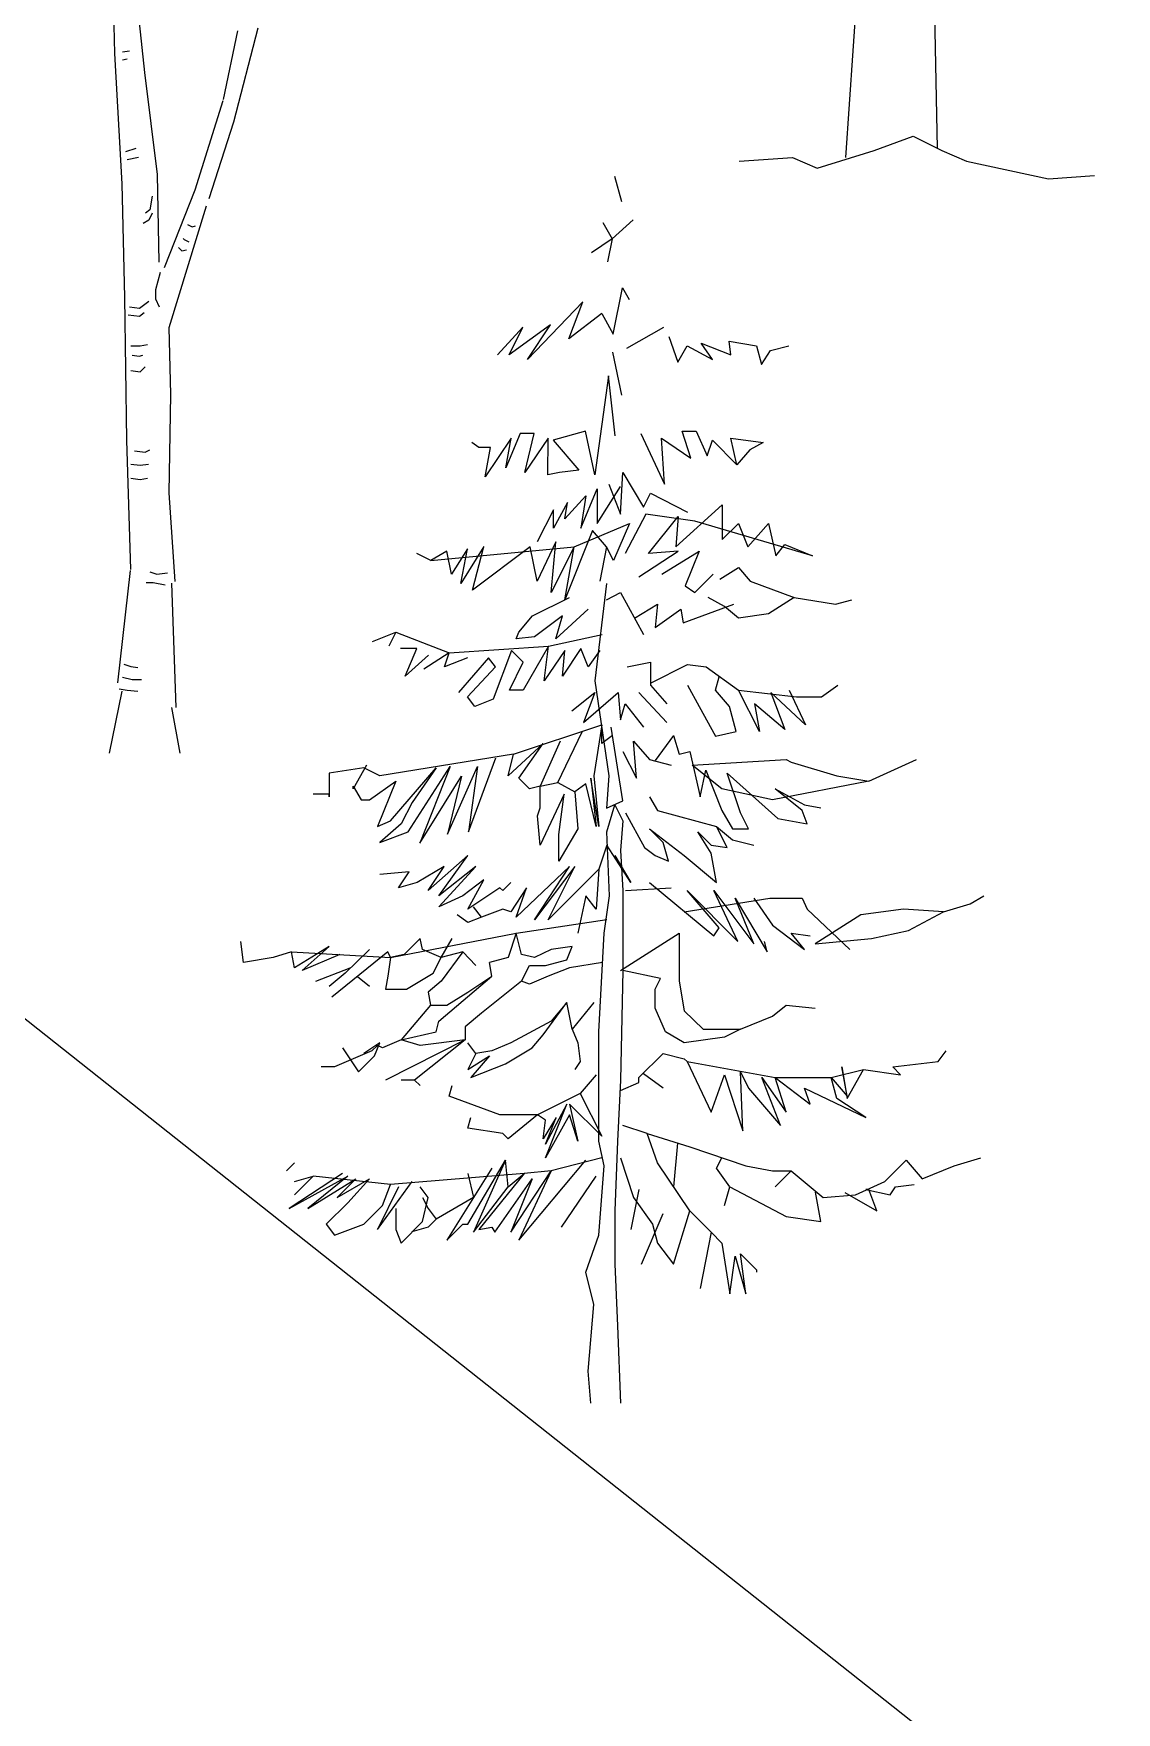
# Model space of a CAD drawing. Header units: metres. Extents: x 368 to 3789, y -155 to 1148.
# Drawn here: x 864.89 to 882.22, y 519.65 to 546.52 of the extents above; entities that cross this region are included whole.
import ezdxf

# ---------------------------------------------------------------- set-up
doc = ezdxf.new("R2010")
doc.units = ezdxf.units.M

# ---------------------------------------------------------------- blocks, each defined once
blk = doc.blocks.new('A$C63686344')
at = {"color": 37}
for p, q in [((1995.4, 3023.2), (1984.5, 3416.5)), ((2124.2, 2940.2), (2072.8, 3423.4)), ((2464.1, 2824.6), (2526, 3120.7)), ((2508.3, 2727.4), (2614.3, 3133.9)), ((2025.9, 2459.7), (1995.4, 3023.2)), ((2028, 3029.4), (2057.6, 3034.4)), ((2028, 2994.8), (2047.8, 2999.8)), ((2179.8, 2499.9), (2124.2, 2940.2)), ((2341.5, 2433.6), (2462.1, 2820.5)), ((2402.3, 2396), (2508.3, 2727.4)), ((2042.8, 2599.8), (2087.2, 2614.6)), ((2047.8, 2565.2), (2097.1, 2575.1)), ((2187, 2121.6), (2179.8, 2499.9)), ((2037.9, 1968.6), (2025.9, 2459.7)), ((2156.3, 2407.2), (2146.5, 2347.9)), ((2209.4, 2098.2), (2341.5, 2433.6)), ((2146.5, 2347.9), (2126.7, 2333.1)), ((2156.3, 2333.1), (2141.5, 2303.4)), ((2229.8, 1839.5), (2390.2, 2365.5)), ((2141.5, 2303.4), (2116.9, 2288.6)), ((2309.3, 2283.7), (2329.1, 2273.8)), ((2329.1, 2273.8), (2343.9, 2278.8)), ((2269.8, 2184.9), (2284.7, 2170.1)), ((2289.6, 2224.4), (2294.5, 2219.5)), ((2294.5, 2219.5), (2314.3, 2209.6)), ((2284.7, 2170.1), (2304.4, 2175)), ((2190.9, 2076.3), (2171.1, 2002.2)), ((2046.3, 1352.3), (2037.9, 1968.6)), ((2171.1, 2002.2), (2171.1, 1962.7)), ((2171.1, 1962.7), (2185.9, 1928.1)), ((2052.7, 1893.5), (2102, 1888.6)), ((2057.6, 1928.1), (2102, 1923.2)), ((2102, 1923.2), (2141.5, 1952.8)), ((2102, 1888.6), (2121.8, 1903.4)), ((2236.2, 1549.8), (2229.8, 1839.5)), ((2064, 1760.8), (2104.9, 1760.8)), ((2104.9, 1760.8), (2135.6, 1765.9)), ((2069.1, 1719.9), (2099.8, 1714.8)), ((2099.8, 1714.8), (2115.1, 1719.9)), ((2104.9, 1648.4), (2125.3, 1668.8)), ((2064, 1653.5), (2104.9, 1648.4)), ((2230.1, 1125.1), (2236.2, 1549.8)), ((2064.3, 794.3), (2046.3, 1352.3)), ((2079.4, 1305.9), (2125.3, 1300.7)), ((2125.3, 1300.7), (2145.8, 1311)), ((2064, 1249.6), (2104.9, 1244.5)), ((2104.9, 1244.5), (2140.7, 1249.6)), ((2064, 1188.3), (2104.9, 1183.2)), ((2104.9, 1183.2), (2135.6, 1188.3)), ((2255.8, 741.5), (2230.1, 1125.1)), ((2060.5, 789.1), (2006.7, 304.9)), ((2130.4, 738.4), (2161.1, 738.4)), ((2145.8, 784.5), (2176.4, 774.2)), ((2161.1, 738.4), (2212.2, 728.2)), ((2176.4, 774.2), (2222.4, 779.3)), ((2239.7, 735.3), (2257.6, 197.3)), ((2033.4, 385.7), (2064, 375.5)), ((2064, 375.5), (2094.7, 370.4)), ((2028.3, 329.5), (2069.1, 319.3)), ((2069.1, 319.3), (2110, 319.3)), ((2024.6, 269), (1970.9, 0)), ((2013, 278.4), (2048.7, 273.3)), ((2048.7, 273.3), (2094.7, 268.2)), ((2239.7, 197.3), (2275.6, 0))]:
    blk.add_line(p, q, dxfattribs=at)
blk = doc.blocks.new('A$C2AD949A6')
at = {"color": 42}
for p, q in [((1939.3, 92), (2023.7, 1319.4)), ((2336.2, 131.5), (2315.4, 1104.6)), ((2062.1, 122.7), (2231, 184.1)), ((2231, 184.1), (2353.8, 122.7)), ((1478.7, 76.7), (1709, 92)), ((1709, 92), (1816.5, 46)), ((1816.5, 46), (2062.1, 122.7)), ((2353.8, 122.7), (2461.2, 76.7)), ((2461.2, 76.7), (2814.3, 0)), ((2814.3, 0), (3013.9, 15.3))]:
    blk.add_line(p, q, dxfattribs=at)
blk = doc.blocks.new('A$C71F4654B')
at = {"color": 3}
for p, q in [((1857.2, 6102), (1892.9, 5975)), ((1799.8, 5871.8), (1845.3, 5790.4)), ((1845.3, 5790.4), (1950.4, 5883.7)), ((1845.3, 5790.4), (1742.3, 5721)), ((1845.3, 5790.4), (1823.4, 5675.3)), ((1851.2, 5316.1), (1896.9, 5546.3)), ((1896.9, 5546.3), (1930.6, 5488.8)), ((1700.6, 5476.9), (1424.8, 5189.1)), ((1631.2, 5292.3), (1700.6, 5476.9)), ((1401, 5349.9), (1276, 5213)), ((1539.9, 5361.8), (1333.5, 5213)), ((1333.5, 5213), (1401, 5349.9)), ((1424.8, 5189.1), (1539.9, 5361.8)), ((1793.9, 5419.3), (1631.2, 5292.3)), ((1793.9, 5419.3), (1851.2, 5316.1)), ((1918.7, 5246.7), (2103.2, 5349.9)), ((2127.1, 5304.2), (2172.7, 5177.2)), ((2345.3, 5189.1), (2287.8, 5270.5)), ((2287.8, 5270.5), (2436.6, 5213)), ((2436.6, 5213), (2426.7, 5280.4)), ((2426.7, 5280.4), (2563.6, 5258.6)), ((1847.3, 5226.8), (1892.9, 5012.5)), ((2172.7, 5177.2), (2218.3, 5258.6)), ((2218.3, 5258.6), (2345.3, 5189.1)), ((2563.6, 5258.6), (2587.4, 5165.3)), ((2587.4, 5165.3), (2633.1, 5234.8)), ((2633.1, 5234.8), (2724.3, 5258.6)), ((1861.1, 4810.1), (1827.4, 5107.8)), ((1182.7, 4752.6), (1149, 4776.4)), ((1343.4, 4798.2), (1214.4, 4605.7)), ((1389.1, 4822), (1317.6, 4651.4)), ((1317.6, 4651.4), (1343.4, 4798.2)), ((1458.5, 4822), (1389.1, 4822)), ((1410.9, 4627.6), (1458.5, 4822)), ((1528, 4798.2), (1410.9, 4627.6)), ((1526, 4615.7), (1528, 4798.2)), ((1712.5, 4833.9), (1551.8, 4788.3)), ((1551.8, 4788.3), (1680.8, 4639.5)), ((1760.1, 4615.7), (1712.5, 4833.9)), ((1988.1, 4822), (2105.2, 4570)), ((2105.2, 4570), (2091.3, 4798.2)), ((2091.3, 4798.2), (2236.2, 4699)), ((2236.2, 4699), (2194.5, 4833.9)), ((2194.5, 4833.9), (2264, 4833.9)), ((2264, 4833.9), (2317.6, 4710.9)), ((2317.6, 4710.9), (2345.3, 4788.3)), ((2345.3, 4788.3), (2466.4, 4665.3)), ((2466.4, 4665.3), (2436.6, 4798.2)), ((2436.6, 4798.2), (2597.3, 4776.4)), ((2597.3, 4776.4), (2529.9, 4740.7)), ((1240.2, 4752.6), (1182.7, 4752.6)), ((1214.4, 4605.7), (1240.2, 4752.6)), ((2529.9, 4740.7), (2466.4, 4665.3)), ((1583.5, 4627.6), (1526, 4615.7)), ((1680.8, 4639.5), (1583.5, 4627.6)), ((1886.9, 4421.2), (1898.8, 4627.6)), ((1898.8, 4627.6), (2002, 4454.9)), ((1714.5, 4512.5), (1611.3, 4397.4)), ((1690.7, 4351.7), (1772, 4546.2)), ((1714.5, 4512.5), (1690.7, 4351.7)), ((1772, 4373.6), (1886.9, 4558.1)), ((1772, 4546.2), (1772, 4373.6)), ((1829.4, 4570), (1886.9, 4421.2)), ((2002, 4454.9), (2035.8, 4524.4)), ((2035.8, 4524.4), (2220.3, 4431.1)), ((1553.8, 4443), (1472.4, 4282.3)), ((1623.2, 4478.7), (1553.8, 4351.7)), ((1553.8, 4351.7), (1553.8, 4443)), ((1611.3, 4397.4), (1623.2, 4478.7)), ((2162.8, 4258.5), (2393, 4466.8)), ((2393, 4466.8), (2393, 4294.2)), ((1657, 4258.5), (1932.6, 4373.6)), ((1932.6, 4373.6), (1853.2, 4191)), ((2013.9, 4421.2), (1910.8, 4224.7)), ((2256, 4385.5), (2013.9, 4421.2)), ((2025.8, 4224.7), (2174.7, 4409.3)), ((2174.7, 4409.3), (2162.8, 4258.5)), ((2841.4, 4212.8), (2256, 4385.5)), ((2393, 4294.2), (2474.3, 4373.6)), ((2474.3, 4373.6), (2520, 4258.5)), ((2520, 4258.5), (2623.1, 4373.6)), ((2623.1, 4373.6), (2658.9, 4212.8)), ((944.6, 4191), (1657, 4258.5)), ((1208.5, 4260.5), (1093.4, 4075.9)), ((1150.9, 4042.2), (1208.5, 4260.5)), ((1438.7, 4258.5), (1150.9, 4042.2)), ((1472.4, 4087.8), (1438.7, 4258.5)), ((1565.7, 4282.3), (1472.4, 4087.8)), ((1541.9, 4030.3), (1565.7, 4282.3)), ((1657, 4258.5), (1541.9, 4030.3)), ((1748.2, 4339.8), (1611.3, 3994.5)), ((1611.3, 3994.5), (1657, 4258.5)), ((1817.5, 4258.5), (1748.2, 4339.8)), ((1853.2, 4191), (1817.5, 4258.5)), ((2658.9, 4212.8), (2704.5, 4270.4)), ((2704.5, 4270.4), (2841.4, 4212.8)), ((944.6, 4191), (875.1, 4224.7)), ((1023.9, 4236.6), (944.6, 4191)), ((1047.8, 4121.5), (1023.9, 4236.6)), ((1127.1, 4248.5), (1047.8, 4121.5)), ((1093.4, 4075.9), (1127.1, 4248.5)), ((1978.2, 4109.6), (2174.7, 4236.6)), ((2174.7, 4236.6), (2025.8, 4224.7)), ((2093.3, 4121.5), (2277.9, 4236.6)), ((2277.9, 4236.6), (2208.4, 4064)), ((2256, 4030.3), (2347.3, 4121.5)), ((2381.1, 4097.7), (2474.3, 4155.3)), ((2474.3, 4155.3), (2531.9, 4087.8)), ((1817.5, 3994.5), (1886.9, 4030.3)), ((1886.9, 4030.3), (2002, 3821.9)), ((2208.4, 4064), (2256, 4030.3)), ((2531.9, 4087.8), (2750.1, 4006.5)), ((1450.6, 3915.2), (1633.1, 4006.5)), ((1726.4, 3948.9), (1565.7, 3800.1)), ((1956.4, 3903.3), (2071.5, 3972.7)), ((2071.5, 3972.7), (2059.6, 3857.6)), ((2059.6, 3857.6), (2186.6, 3948.9)), ((2186.6, 3948.9), (2198.5, 3879.5)), ((2198.5, 3879.5), (2450.5, 3972.7)), ((2404.9, 3960.8), (2323.5, 4006.5)), ((2474.3, 3903.3), (2404.9, 3960.8)), ((2623.1, 3925.1), (2474.3, 3903.3)), ((2750.1, 4006.5), (2623.1, 3925.1)), ((2750.1, 4006.5), (2956.5, 3972.7)), ((2956.5, 3972.7), (3037.9, 3994.5)), ((1381.1, 3833.8), (1450.6, 3915.2)), ((1599.4, 3915.2), (1460.5, 3810)), ((1565.7, 3800.1), (1599.4, 3915.2)), ((654.8, 3788.2), (769.9, 3833.8)), ((769.9, 3833.8), (736.2, 3764.4)), ((769.9, 3833.8), (1035.8, 3730.6)), ((1035.8, 3730.6), (1530, 3764.4)), ((1369.2, 3800.1), (1381.1, 3833.8)), ((1460.5, 3810), (1369.2, 3800.1)), ((1530, 3764.4), (1403, 3546.1)), ((1508.1, 3591.7), (1530, 3764.4)), ((1530, 3764.4), (1795.9, 3821.9)), ((875.1, 3752.5), (793.8, 3752.5)), ((817.6, 3615.5), (875.1, 3752.5)), ((932.7, 3718.7), (817.6, 3615.5)), ((1035.8, 3730.6), (908.8, 3649.3)), ((1012, 3661.2), (1035.8, 3730.6)), ((1127.1, 3706.8), (1012, 3661.2)), ((1230.3, 3706.8), (1081.5, 3534.2)), ((1266, 3661.2), (1230.3, 3706.8)), ((1345.4, 3742.5), (1254.1, 3500.4)), ((1335.5, 3546.1), (1403, 3685)), ((1403, 3685), (1345.4, 3742.5)), ((1611.3, 3742.5), (1508.1, 3591.7)), ((1690.7, 3752.5), (1599.4, 3615.5)), ((1599.4, 3615.5), (1611.3, 3742.5)), ((1726.4, 3661.2), (1690.7, 3752.5)), ((1784, 3742.5), (1726.4, 3661.2)), ((1920.7, 3661.2), (2035.8, 3685)), ((2035.8, 3685), (2035.8, 3569.9)), ((1127.1, 3512.3), (1266, 3661.2)), ((2035.8, 3579.8), (2220.3, 3673.1)), ((2220.3, 3673.1), (2313.6, 3661.2)), ((2313.6, 3661.2), (2474.3, 3546.1)), ((2359.2, 3546.1), (2377.1, 3611.6)), ((1162.8, 3464.7), (1127.1, 3512.3)), ((1403, 3546.1), (1335.5, 3546.1)), ((1645, 3442.9), (1760.1, 3534.2)), ((1760.1, 3534.2), (1702.6, 3385.3)), ((1702.6, 3385.3), (1875, 3534.2)), ((1875, 3534.2), (1886.9, 3397.3)), ((1978.2, 3534.2), (2117.1, 3385.3)), ((2035.8, 3569.9), (2117.1, 3476.6)), ((2220.3, 3569.9), (2277.9, 3464.7)), ((2428.7, 3464.7), (2359.2, 3546.1)), ((2474.3, 3546.1), (2762.1, 3512.3)), ((2577.5, 3339.7), (2474.3, 3546.1)), ((2807.7, 3373.4), (2635.1, 3534.2)), ((2635.1, 3534.2), (2704.5, 3349.6)), ((2726.3, 3546.1), (2807.7, 3373.4)), ((2762.1, 3512.3), (2887.1, 3512.3)), ((2887.1, 3512.3), (2968.4, 3569.9)), ((1254.1, 3500.4), (1162.8, 3464.7)), ((1886.9, 3397.3), (1910.8, 3476.6)), ((1910.8, 3476.6), (2002, 3361.5)), ((2277.9, 3464.7), (2359.2, 3315.9)), ((2462.4, 3339.7), (2428.7, 3464.7)), ((2704.5, 3349.6), (2553.7, 3476.6)), ((2553.7, 3476.6), (2577.5, 3339.7)), ((1355.3, 3226.6), (1793.9, 3373.4)), ((1793.9, 3373.4), (1754.2, 3119.4)), ((2359.2, 3315.9), (2462.4, 3339.7)), ((1502.2, 3280.2), (1329.5, 3119.4)), ((1381.1, 3107.5), (1502.2, 3280.2)), ((1587.5, 3292.1), (1488.3, 3067.8)), ((1575.6, 3085.7), (1696.6, 3337.7)), ((1847.3, 3319.9), (1793.9, 3280.2)), ((1966.3, 3107.5), (1952.4, 3292.1)), ((1952.4, 3292.1), (2031.8, 3200.8)), ((2150.9, 3319.9), (2059.6, 3194.8)), ((2150.9, 3319.9), (2178.6, 3226.6)), ((625.1, 3173), (557.6, 3054)), ((1355.3, 3226.6), (690.6, 3119.4)), ((1131.1, 2841.6), (1268, 3208.7)), ((1329.5, 3119.4), (1355.3, 3226.6)), ((1898.8, 3240.5), (1966.3, 3107.5)), ((2031.8, 3200.8), (2139, 3173)), ((2178.6, 3226.6), (2232.2, 3240.5)), ((2232.2, 3240.5), (2283.8, 3014.3)), ((2244.1, 3173), (2710.5, 3200.8)), ((2391, 3054), (2244.1, 3173)), ((2710.5, 3200.8), (2736.3, 3186.9)), ((2736.3, 3186.9), (2962.5, 3119.4)), ((3121.2, 3093.6), (3359.3, 3200.8)), ((611.2, 3159.1), (438.5, 3133.3)), ((438.5, 3133.3), (438.5, 3014.3)), ((690.6, 3119.4), (611.2, 3159.1)), ((639, 3000.4), (769.9, 3093.6)), ((769.9, 3093.6), (678.7, 2867.4)), ((744.1, 2895.2), (970.4, 3159.1)), ((831.5, 2841.6), (1039.8, 3165.1)), ((970.4, 3159.1), (851.3, 2986.5)), ((1039.8, 3165.1), (889, 2784.1)), ((889, 2784.1), (1097.4, 3117.5)), ((1027.9, 2829.7), (1176.7, 3165.1)), ((1097.4, 3117.5), (1027.9, 2829.7)), ((1176.7, 3165.1), (1131.1, 2841.6)), ((1434.7, 3054), (1381.1, 3107.5)), ((1740.3, 3107.5), (1766.1, 2867.4)), ((1754.2, 3119.4), (1780, 2867.4)), ((2283.8, 3014.3), (2311.6, 3147.2)), ((2311.6, 3147.2), (2391, 2946.8)), ((2484.2, 2934.9), (2416.8, 3133.3)), ((2416.8, 3133.3), (2668.8, 2907.1)), ((3121.2, 3093.6), (2643, 3000.4)), ((2962.5, 3119.4), (3121.2, 3093.6)), ((438.5, 3028.2), (359.2, 3028.2)), ((438.5, 3014.3), (438.5, 3028.2)), ((557.6, 3067.8), (597.3, 3000.4)), ((557.6, 3054), (557.6, 3067.8)), ((1488.3, 3067.8), (1434.7, 3054)), ((1488.3, 3067.8), (1575.6, 3085.7)), ((1488.3, 2960.7), (1488.3, 3067.8)), ((1607.3, 3028.2), (1488.3, 2774.2)), ((1575.6, 3085.7), (1660.9, 3040.1)), ((1581.5, 2827.7), (1607.3, 3028.2)), ((1714.5, 3079.8), (1660.9, 3040.1)), ((1660.9, 3040.1), (1674.8, 2855.5)), ((1766.1, 2867.4), (1714.5, 3079.8)), ((2031.8, 3014.3), (2071.5, 2946.8)), ((2643, 3000.4), (2391, 3054)), ((2789.8, 2946.8), (2656.9, 3054)), ((2656.9, 3054), (2801.7, 2974.6)), ((597.3, 3000.4), (639, 3000.4)), ((851.3, 2986.5), (797.7, 2881.3)), ((1474.4, 2921), (1488.3, 2960.7)), ((1817.5, 2958.7), (1898.8, 2994.4)), ((1859.2, 2974.6), (1898.8, 2895.2)), ((1912.7, 2934.9), (2006, 2762.3)), ((2071.5, 2946.8), (2365.2, 2867.4)), ((2391, 2946.8), (2444.6, 2855.5)), ((2523.9, 2855.5), (2484.2, 2934.9)), ((2815.6, 2881.3), (2789.8, 2946.8)), ((2801.7, 2974.6), (2883.1, 2960.7)), ((678.7, 2867.4), (744.1, 2895.2)), ((797.7, 2881.3), (690.6, 2788)), ((690.6, 2788), (831.5, 2841.6)), ((1488.3, 2774.2), (1474.4, 2921)), ((1674.8, 2855.5), (1581.5, 2694.8)), ((2031.8, 2855.5), (2204.4, 2722.6)), ((2099.3, 2788), (2031.8, 2855.5)), ((2337.4, 2734.5), (2271.9, 2841.6)), ((2271.9, 2841.6), (2337.4, 2774.2)), ((2416.8, 2762.3), (2365.2, 2867.4)), ((2365.2, 2867.4), (2444.6, 2801.9)), ((2444.6, 2855.5), (2523.9, 2855.5)), ((2668.8, 2907.1), (2815.6, 2881.3)), ((1581.5, 2694.8), (1581.5, 2827.7)), ((1819.5, 2774.2), (1780, 2655.1)), ((1938.5, 2589.6), (1819.5, 2774.2)), ((2006, 2762.3), (2059.6, 2722.6)), ((2125.1, 2694.8), (2099.3, 2788)), ((2337.4, 2774.2), (2416.8, 2762.3)), ((2444.6, 2801.9), (2549.7, 2774.2)), ((1129.1, 2722.6), (930.7, 2549.9)), ((984.3, 2522.1), (1129.1, 2722.6)), ((1859.2, 2722.6), (1938.5, 2589.6)), ((1886.9, 2748.4), (1898.8, 2549.9)), ((2059.6, 2722.6), (2125.1, 2694.8)), ((2204.4, 2722.6), (2365.2, 2589.6)), ((2365.2, 2589.6), (2337.4, 2734.5)), ((837.4, 2641.2), (690.6, 2629.3)), ((783.8, 2561.8), (837.4, 2641.2)), ((877.1, 2589.6), (783.8, 2561.8)), ((1010, 2669), (877.1, 2589.6)), ((930.7, 2549.9), (1010, 2669)), ((984.3, 2468.6), (1168.8, 2669)), ((1168.8, 2669), (984.3, 2522.1)), ((1208.5, 2601.5), (1103.3, 2522.1)), ((1129.1, 2456.7), (1208.5, 2601.5)), ((1341.4, 2589.6), (1301.8, 2549.9)), ((1633.1, 2669), (1369.2, 2417)), ((1660.9, 2669), (1460.5, 2403.1)), ((1460.5, 2403.1), (1633.1, 2669)), ((1528, 2403.1), (1660.9, 2669)), ((1780, 2655.1), (1528, 2403.1)), ((1780, 2655.1), (1766.1, 2456.7)), ((2031.8, 2589.6), (2351.3, 2323.7)), ((1103.3, 2522.1), (984.3, 2468.6)), ((1287.9, 2561.8), (1129.1, 2456.7)), ((1301.8, 2549.9), (1287.9, 2561.8)), ((1420.8, 2561.8), (1341.4, 2442.8)), ((1369.2, 2417), (1420.8, 2561.8)), ((1714.5, 2522.1), (1674.8, 2337.6)), ((1766.1, 2456.7), (1714.5, 2522.1)), ((1912.7, 2549.9), (2139, 2561.8)), ((2204.4, 2442.8), (2629.1, 2510.2)), ((2377.1, 2363.4), (2218.3, 2549.9)), ((2218.3, 2549.9), (2470.3, 2295.9)), ((2470.3, 2295.9), (2351.3, 2549.9)), ((2351.3, 2549.9), (2549.7, 2284)), ((2549.7, 2284), (2456.5, 2510.2)), ((2456.5, 2510.2), (2617.2, 2244.3)), ((2549.7, 2510.2), (2643, 2377.3)), ((2629.1, 2510.2), (2789.8, 2510.2)), ((2789.8, 2510.2), (2815.6, 2456.7)), ((3625.3, 2482.5), (3692.7, 2522.1)), ((1129.1, 2389.2), (1075.5, 2428.9)), ((1196.6, 2417), (1156.9, 2468.6)), ((1301.8, 2456.7), (1196.6, 2417)), ((1341.4, 2442.8), (1301.8, 2456.7)), ((2815.6, 2456.7), (3028, 2256.2)), ((3081.5, 2428.9), (2855.3, 2284)), ((3293.9, 2456.7), (3081.5, 2428.9)), ((3492.3, 2442.8), (3293.9, 2456.7)), ((3319.7, 2349.5), (3492.3, 2442.8)), ((3492.3, 2442.8), (3625.3, 2482.5)), ((1196.6, 2417), (1129.1, 2389.2)), ((1369.2, 2337.6), (1819.5, 2405.1)), ((2351.3, 2323.7), (2377.1, 2363.4)), ((2643, 2377.3), (2801.7, 2256.2)), ((3135.1, 2309.8), (3319.7, 2349.5)), ((13.9, 2190.8), (0, 2295.9)), ((438.5, 2270.1), (265.9, 2165)), ((305.6, 2151.1), (438.5, 2270.1)), ((639, 2256.2), (517.9, 2137.2)), ((744.1, 2216.5), (1369.2, 2337.6)), ((891, 2309.8), (811.6, 2230.4)), ((902.9, 2256.2), (891, 2309.8)), ((996.2, 2216.5), (902.9, 2256.2)), ((996.2, 2216.5), (1049.7, 2309.8)), ((1369.2, 2337.6), (1329.5, 2216.5)), ((1395, 2230.4), (1369.2, 2337.6)), ((1541.9, 2256.2), (1460.5, 2216.5)), ((1647, 2270.1), (1541.9, 2256.2)), ((1621.2, 2204.6), (1647, 2270.1)), ((1886.9, 2151.1), (2178.6, 2337.6)), ((2178.6, 2337.6), (2178.6, 2097.5)), ((2617.2, 2244.3), (2603.3, 2295.9)), ((2801.7, 2256.2), (2736.3, 2337.6)), ((2736.3, 2337.6), (2829.5, 2323.7)), ((2855.3, 2284), (3135.1, 2309.8)), ((160.7, 2216.5), (13.9, 2190.8)), ((252, 2244.3), (160.7, 2216.5)), ((265.9, 2165), (252, 2244.3)), ((252, 2244.3), (744.1, 2216.5)), ((492.1, 2230.4), (305.6, 2151.1)), ((730.3, 2244.3), (452.4, 2018.1)), ((744.1, 2216.5), (730.3, 2244.3)), ((744.1, 2216.5), (730.3, 2123.3)), ((811.6, 2230.4), (744.1, 2216.5)), ((956.5, 2137.2), (996.2, 2216.5)), ((1103.3, 2244.3), (996.2, 2097.5)), ((1103.3, 2244.3), (996.2, 2216.5)), ((1168.8, 2176.9), (1103.3, 2244.3)), ((1329.5, 2216.5), (1236.3, 2190.8)), ((1248.2, 2123.3), (1236.3, 2190.8)), ((1460.5, 2216.5), (1395, 2230.4)), ((1395, 2097.5), (1434.7, 2176.9)), ((1434.7, 2176.9), (1514.1, 2176.9)), ((1514.1, 2176.9), (1621.2, 2204.6)), ((1797.8, 2190.8), (1633.1, 2165)), ((373.1, 2097.5), (543.7, 2165)), ((517.9, 2137.2), (438.5, 2071.7)), ((639, 2071.7), (579.4, 2119.3)), ((730.3, 2123.3), (718.3, 2057.8)), ((823.5, 2057.8), (956.5, 2137.2)), ((996.2, 2097.5), (930.7, 2043.9)), ((984.3, 1899), (1248.2, 2123.3)), ((1129.1, 2043.9), (1248.2, 2123.3)), ((1395, 2097.5), (1196.6, 1938.7)), ((1434.7, 2083.6), (1395, 2097.5)), ((1528, 2123.3), (1434.7, 2083.6)), ((1633.1, 2165), (1528, 2123.3)), ((2085.4, 2111.4), (1898.8, 2151.1)), ((2059.6, 2057.8), (2085.4, 2111.4)), ((2178.6, 2097.5), (2204.4, 1950.6)), ((718.3, 2057.8), (823.5, 2057.8)), ((930.7, 2043.9), (942.6, 1978.4)), ((1023.9, 1978.4), (1129.1, 2043.9)), ((2059.6, 1964.5), (2059.6, 2057.8)), ((942.6, 1978.4), (797.7, 1805.8)), ((942.6, 1978.4), (1023.9, 1978.4)), ((1196.6, 1938.7), (1115.2, 1871.3)), ((1502.2, 1831.6), (1621.2, 1992.3)), ((1621.2, 1992.3), (1541.9, 1899)), ((1647, 1859.4), (1621.2, 1992.3)), ((1754.2, 1992.3), (1647, 1859.4)), ((2111.2, 1845.5), (2059.6, 1964.5)), ((2204.4, 1950.6), (2297.7, 1859.4)), ((2484.2, 1859.4), (2643, 1924.8)), ((2643, 1924.8), (2710.5, 1978.4)), ((2710.5, 1978.4), (2855.3, 1964.5)), ((797.7, 1805.8), (970.4, 1845.5)), ((970.4, 1845.5), (984.3, 1899)), ((1115.2, 1871.3), (1115.2, 1805.8)), ((1541.9, 1899), (1341.4, 1791.9)), ((2204.4, 1791.9), (2111.2, 1845.5)), ((2297.7, 1859.4), (2484.2, 1859.4)), ((2484.2, 1859.4), (2404.9, 1819.7)), ((506, 1766.1), (585.4, 1647)), ((690.6, 1791.9), (611.2, 1738.3)), ((678.7, 1778), (650.9, 1752.2)), ((664.8, 1726.4), (690.6, 1791.9)), ((704.5, 1766.1), (678.7, 1778)), ((797.7, 1805.8), (704.5, 1766.1)), ((1115.2, 1805.8), (718.3, 1605.4)), ((891, 1778), (797.7, 1805.8)), ((1115.2, 1805.8), (863.2, 1605.4)), ((1115.2, 1805.8), (891, 1778)), ((1168.8, 1738.3), (1129.1, 1791.9)), ((1341.4, 1791.9), (1248.2, 1752.2)), ((1315.6, 1686.7), (1448.6, 1766.1)), ((1448.6, 1766.1), (1502.2, 1831.6)), ((1674.8, 1791.9), (1686.7, 1698.6)), ((2404.9, 1819.7), (2204.4, 1791.9)), ((466.3, 1672.8), (398.9, 1672.8)), ((650.9, 1752.2), (466.3, 1672.8)), ((585.4, 1647), (664.8, 1726.4)), ((1168.8, 1738.3), (1129.1, 1658.9)), ((1129.1, 1658.9), (1236.3, 1726.4)), ((1236.3, 1726.4), (1143, 1619.3)), ((1143, 1619.3), (1315.6, 1686.7)), ((1248.2, 1752.2), (1168.8, 1738.3)), ((1686.7, 1698.6), (1660.9, 1658.9)), ((1978.2, 1619.3), (2099.3, 1738.3)), ((2099.3, 1738.3), (2204.4, 1712.5)), ((2204.4, 1712.5), (2218.3, 1698.6)), ((2218.3, 1698.6), (2337.4, 1446.6)), ((2218.3, 1698.6), (2656.9, 1619.3)), ((3014.1, 1526), (2988.3, 1672.8)), ((2988.3, 1672.8), (3014.1, 1514.1)), ((3240.3, 1672.8), (3466.5, 1698.6)), ((3280, 1633.1), (3240.3, 1672.8)), ((3466.5, 1698.6), (3506.2, 1752.2)), ((863.2, 1605.4), (797.7, 1605.4)), ((891, 1579.6), (863.2, 1605.4)), ((1886.9, 1553.8), (1978.2, 1593.5)), ((1978.2, 1593.5), (1978.2, 1619.3)), ((2099.3, 1565.7), (2002, 1637.1)), ((2337.4, 1446.6), (2404.9, 1633.1)), ((2404.9, 1633.1), (2496.1, 1353.3)), ((2496.1, 1353.3), (2484.2, 1647)), ((2484.2, 1647), (2523.9, 1565.7)), ((2589.4, 1619.3), (2710.5, 1446.6)), ((2682.7, 1381.1), (2589.4, 1619.3)), ((2710.5, 1446.6), (2656.9, 1619.3)), ((2656.9, 1619.3), (2829.5, 1486.3)), ((2656.9, 1619.3), (2934.7, 1619.3)), ((2934.7, 1619.3), (3095.4, 1658.9)), ((2962.5, 1514.1), (2934.7, 1619.3)), ((2934.7, 1619.3), (3014.1, 1526)), ((3014.1, 1514.1), (3095.4, 1658.9)), ((3095.4, 1658.9), (3280, 1633.1)), ((1035.8, 1526), (1049.7, 1579.6)), ((1287.9, 1432.7), (1035.8, 1526)), ((1686.7, 1539.9), (1474.4, 1432.7)), ((2523.9, 1565.7), (2682.7, 1381.1)), ((2829.5, 1486.3), (2801.7, 1565.7)), ((2801.7, 1565.7), (3107.3, 1420.8)), ((3107.3, 1420.8), (2962.5, 1514.1)), ((1129.1, 1367.2), (1143, 1420.8)), ((1474.4, 1432.7), (1287.9, 1432.7)), ((1474.4, 1432.7), (1329.5, 1313.7)), ((1514.1, 1406.9), (1474.4, 1432.7)), ((1567.7, 1420.8), (1502.2, 1313.7)), ((1514.1, 1220.4), (1621.2, 1486.3)), ((1621.2, 1486.3), (1514.1, 1287.9)), ((1633.1, 1432.7), (1514.1, 1220.4)), ((1514.1, 1287.9), (1567.7, 1420.8)), ((1793.9, 1327.5), (1633.1, 1486.3)), ((1633.1, 1486.3), (1674.8, 1301.8)), ((1674.8, 1301.8), (1633.1, 1432.7)), ((1301.8, 1341.4), (1129.1, 1367.2)), ((1329.5, 1313.7), (1301.8, 1341.4)), ((1502.2, 1313.7), (1514.1, 1406.9)), ((2019.9, 1341.4), (1898.8, 1381.1)), ((2019.9, 1341.4), (2232.2, 1274)), ((2071.5, 1194.6), (2019.9, 1341.4)), ((2170.7, 1291.8), (2150.9, 1075.5)), ((2232.2, 1274), (2510, 1180.7)), ((226.2, 1154.9), (265.9, 1194.6)), ((1129.1, 889), (1315.6, 1208.5)), ((1315.6, 1208.5), (1156.9, 849.3)), ((1329.5, 1075.5), (1315.6, 1208.5)), ((1381.1, 809.6), (1714.5, 1208.5)), ((1793.9, 1220.4), (1541.9, 1154.9)), ((1886.9, 1220.4), (1952.4, 1022)), ((2232.2, 956.5), (2071.5, 1194.6)), ((2365.2, 1168.8), (2391, 1220.4)), ((2510, 1180.7), (2643, 1154.9)), ((3200.6, 1101.3), (3307.8, 1208.5)), ((3307.8, 1208.5), (3387.1, 1115.2)), ((3387.1, 1115.2), (3545.9, 1180.7)), ((3545.9, 1180.7), (3678.8, 1220.4)), ((506, 1141), (240.1, 968.4)), ((240.1, 968.4), (531.8, 1129.1)), ((265.9, 1101.3), (359.2, 1129.1)), ((359.2, 1129.1), (265.9, 1035.8)), ((531.8, 1129.1), (333.4, 968.4)), ((333.4, 968.4), (571.5, 1115.2)), ((744.1, 1087.4), (359.2, 1129.1)), ((571.5, 1115.2), (478.2, 1022)), ((478.2, 1022), (639, 1115.2)), ((639, 1115.2), (531.8, 996.2)), ((678.7, 863.2), (851.3, 1101.3)), ((704.5, 982.3), (744.1, 1087.4)), ((1408.9, 1141), (744.1, 1087.4)), ((1248.2, 1168.8), (1023.9, 809.6)), ((1129.1, 1141), (1156.9, 1022)), ((1408.9, 1141), (1182.7, 863.2)), ((1262.1, 849.3), (1448.6, 1115.2)), ((1329.5, 1075.5), (1408.9, 1141)), ((1341.4, 849.3), (1541.9, 1154.9)), ((1448.6, 1115.2), (1341.4, 849.3)), ((1541.9, 1154.9), (1381.1, 809.6)), ((1541.9, 1154.9), (1408.9, 1141)), ((1593.5, 875.1), (1766.1, 1129.1)), ((2430.7, 1075.5), (2365.2, 1168.8)), ((2643, 1154.9), (2736.3, 1154.9)), ((2736.3, 1154.9), (2656.9, 1075.5)), ((2736.3, 1154.9), (2895, 1022)), ((3055.7, 1035.8), (3200.6, 1101.3)), ((3254.2, 1075.5), (3347.4, 1087.4)), ((783.8, 1075.5), (678.7, 863.2)), ((930.7, 1022), (891, 1075.5)), ((902.9, 902.9), (930.7, 1022)), ((902.9, 1022), (930.7, 968.4)), ((1156.9, 1022), (970.4, 914.8)), ((1156.9, 849.3), (1329.5, 1075.5)), ((1978.2, 1061.6), (1938.5, 863.2)), ((1952.4, 1022), (2045.7, 889)), ((2404.9, 982.3), (2430.7, 1075.5)), ((2430.7, 1075.5), (2710.5, 928.7)), ((2883.1, 902.9), (2857.3, 1049.7)), ((2895, 1022), (3055.7, 1035.8)), ((3002.2, 1047.8), (3160.9, 956.5)), ((3121.2, 1061.6), (3107.3, 1061.6)), ((3107.3, 1061.6), (3228.4, 1035.8)), ((3160.9, 956.5), (3121.2, 1061.6)), ((3228.4, 1035.8), (3254.2, 1075.5)), ((531.8, 996.2), (424.7, 889)), ((611.2, 889), (704.5, 982.3)), ((769.9, 968.4), (769.9, 863.2)), ((930.7, 968.4), (970.4, 914.8)), ((1992.1, 690.6), (2099.3, 942.6)), ((2150.9, 690.6), (2232.2, 956.5)), ((2232.2, 956.5), (2337.4, 849.3)), ((2710.5, 928.7), (2883.1, 902.9)), ((424.7, 889), (466.3, 835.4)), ((466.3, 835.4), (611.2, 889)), ((769.9, 863.2), (797.7, 795.7)), ((797.7, 795.7), (902.9, 902.9)), ((930.7, 875.1), (849.3, 851.3)), ((970.4, 914.8), (930.7, 875.1)), ((1023.9, 809.6), (1103.3, 889)), ((1103.3, 889), (1129.1, 889)), ((1182.7, 863.2), (1248.2, 875.1)), ((1248.2, 875.1), (1262.1, 849.3)), ((2045.7, 889), (2071.5, 795.7)), ((2337.4, 849.3), (2283.8, 569.5)), ((2337.4, 849.3), (2391, 795.7)), ((2071.5, 795.7), (2150.9, 690.6)), ((2391, 795.7), (2430.7, 543.7)), ((2430.7, 543.7), (2456.5, 730.3)), ((2456.5, 730.3), (2510, 543.7)), ((2510, 543.7), (2484.2, 742.2)), ((2484.2, 742.2), (2563.6, 662.8)), ((2563.6, 662.8), (2563.6, 650.9))]:
    blk.add_line(p, q, dxfattribs=at)
at = {"color": 10}
for p, q in [((1827.4, 5107.8), (1760.1, 4615.7)), ((1817.5, 4258.5), (1784, 4087.8)), ((1817.5, 4075.9), (1760.1, 3591.7)), ((1760.1, 3591.7), (1829.4, 3119.4)), ((1898.8, 2994.4), (1841.3, 3361.5)), ((1829.4, 3119.4), (1817.5, 2958.7)), ((1819.5, 2841.6), (1859.2, 2974.6)), ((1833.4, 2522.1), (1819.5, 2841.6)), ((1898.8, 2895.2), (1886.9, 2748.4)), ((1805.8, 2337.6), (1833.4, 2522.1)), ((1898.8, 2549.9), (1898.8, 2151.1)), ((1780, 1845.5), (1805.8, 2337.6)), ((1898.8, 2151.1), (1886.9, 1605.4)), ((1780, 1301.8), (1780, 1845.5)), ((1766.1, 1633.1), (1686.7, 1539.9)), ((1886.9, 1605.4), (1873.1, 1301.8)), ((1686.7, 1539.9), (1793.9, 1327.5)), ((1805.8, 1180.7), (1780, 1301.8)), ((1873.1, 1301.8), (1859.2, 956.5)), ((1780, 835.4), (1805.8, 1180.7)), ((1859.2, 956.5), (1859.2, 690.6)), ((1714.5, 650.9), (1780, 835.4)), ((1859.2, 690.6), (1873.1, 385)), ((1754.2, 490.1), (1714.5, 650.9)), ((1726.4, 158.8), (1754.2, 490.1)), ((1873.1, 385), (1886.9, 0)), ((1740.3, 0), (1726.4, 158.8))]:
    blk.add_line(p, q, dxfattribs=at)
at = {"color": 11}
for p, q in [((1793.9, 3280.2), (1793.9, 3373.4)), ((1780, 2867.4), (1740.3, 3107.5)), ((1647, 1859.4), (1674.8, 1791.9))]:
    blk.add_line(p, q, dxfattribs=at)

msp = doc.modelspace()

# ---------------------------------------------------------------- linework, layer by layer
at = {"elevation": 845.657}
msp.add_lwpolyline([(957.081, 538.997), (897.056, 505.152), (811.266, 573.147), (783.548, 605.524), (799.514, 620.375, 0.129696), (801.163, 631.056), (801.162, 631.056)], format="xyb", dxfattribs=at)

# ---------------------------------------------------------------- block references
for name, p, xscale, yscale, zscale in [('A$C2AD949A6', (870.7, 544.197), 0.003705271218115832, 0.003705271218115832, 0.003705271218115832), ('A$C63686344', (858.8, 535.004), 0.003705271218115832, 0.003705271218115832, 0.003705271218115832), ('A$C71F4654B', (868.208, 524.604), 0.003218393350110997, 0.003218393350110997, 0.003218393350110997)]:
    msp.add_blockref(name, p, dxfattribs=dict(xscale=xscale, yscale=yscale, zscale=zscale))

doc.saveas('drawing.dxf')
